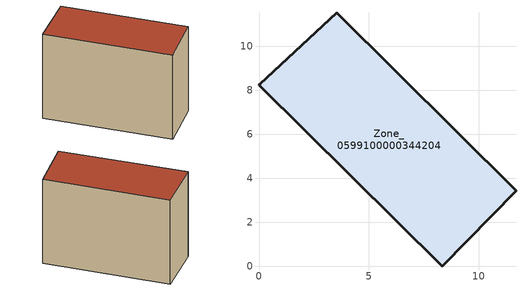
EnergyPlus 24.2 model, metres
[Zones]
Zone_0599100000344204
 floor ground (C_G): 0.04,8.27 3.53,11.53 11.69,3.43 8.32,0 0,8.22 z0.18
 wall outside (C_F): 8.32,0 11.69,3.43 3.53,11.53 0.04,8.27 0,8.22 8.32,0 z0.18:8.73
 roof outside (C_R): 3.53,11.53 0.04,8.27 0,8.22 8.32,0 11.69,3.43 z8.73
[BUILDING]
Pand.0599100000344204: North Axis=0; Terrain=City; Loads Convergence Tolerance Value=0.04; Temperature Convergence Tolerance Value=0.4; Solar Distribution=FullExterior; Maximum Number of Warmup Days=25; Minimum Number of Warmup Days=1
[Site:Location]
Rotterdam.The.Hague.AP_ZH_NLD Design_Conditions: Latitude=51.96; Longitude=4.45; Time Zone=1; Elevation=-4.5
[SITE:GROUNDTEMPERATURE:BUILDINGSURFACE]
18, 18, 18, 18, 18, 18, 18, 18, 18, 18, 18, 18
[MATERIAL] Thermal Absorptance=0.9; Solar Absorptance=0.7; Visible Absorptance=0.7
Name | Roughness | Thickness | Conductivity | Density | Specific Heat
G.TI.1992-2005 | MediumSmooth | 0.15 | 0.06 | 540 | 1210
F.TI.1992-2005 | Rough | 0.3 | 0.12 | 1920 | 840
R.TI.1992-2005 | MediumRough | 0.2 | 0.08 | 1500 | 1000
[CONSTRUCTION]
C_G: G.TI.1992-2005
C_F: F.TI.1992-2005
C_R: R.TI.1992-2005
[ZONE]
Zone_0599100000344204: Type=1; Multiplier=1; Ceiling Height=Autocalculate; Volume=Autocalculate; Floor Area=autocalculate; Part of Total Floor Area=Yes
[ZONEINFILTRATION:DESIGNFLOWRATE]
Infil_Zone_0599100000344204: Zone or ZoneList or Space or SpaceList=Zone_0599100000344204; Schedule=AlwaysOn; Design Flow Rate Calculation Method=Flow/Area; Flow Rate per Floor Area=0.0015; Constant Term Coefficient=1; Temperature Term Coefficient=0; Velocity Term Coefficient=0; Velocity Squared Term Coefficient=0
[HVACTEMPLATE:ZONE:IDEALLOADSAIRSYSTEM]
Zone_0599100000344204: Maximum Heating Supply Air Temperature=50; Minimum Cooling Supply Air Temperature=13; Maximum Heating Supply Air Humidity Ratio=0.0156; Minimum Cooling Supply Air Humidity Ratio=0.0077; Heating Limit=NoLimit; Cooling Limit=NoLimit; Dehumidification Control Type=ConstantSensibleHeatRatio; Cooling Sensible Heat Ratio=0.7; Dehumidification Setpoint=60; Humidification Control Type=None; Humidification Setpoint=30; Outdoor Air Method=None; Outdoor Air Flow Rate per Person=0.00944; Outdoor Air Flow Rate per Zone Floor Area=0; Outdoor Air Flow Rate per Zone=0; Demand Controlled Ventilation Type=None; Outdoor Air Economizer Type=NoEconomizer; Heat Recovery Type=None; Sensible Heat Recovery Effectiveness=0.7; Latent Heat Recovery Effectiveness=0.65
[ZONECONTROL:THERMOSTAT]
ThermostatControl_Zone_0599100000344204: Zone or ZoneList=Zone_0599100000344204; Control Type Schedule=DualSetpointControlType; Control 1=Thermostat_Zone_0599100000344204; Temperature Difference Between Cutout And Setpoint=0
[THERMOSTATSETPOINT:DUALSETPOINT]
Thermostat_Zone_0599100000344204: Heating Setpoint Temperature Schedule=HeatingSetpoint_Zone_0599100000344204; Cooling Setpoint Temperature Schedule=CoolingSetpoint_Zone_0599100000344204
[SCHEDULE:COMPACT]
HeatingSetpoint_Zone_0599100000344204: Through: 12/31, For: AllDays, Until: 24:00, 21
CoolingSetpoint_Zone_0599100000344204: Through: 12/31, For: AllDays, Until: 24:00, 24
DualSetpointControlType: Through: 12/31, For: AllDays, Until: 24:00, 4
AlwaysOn: Through: 12/31, For: AllDays, Until: 24:00, 1
